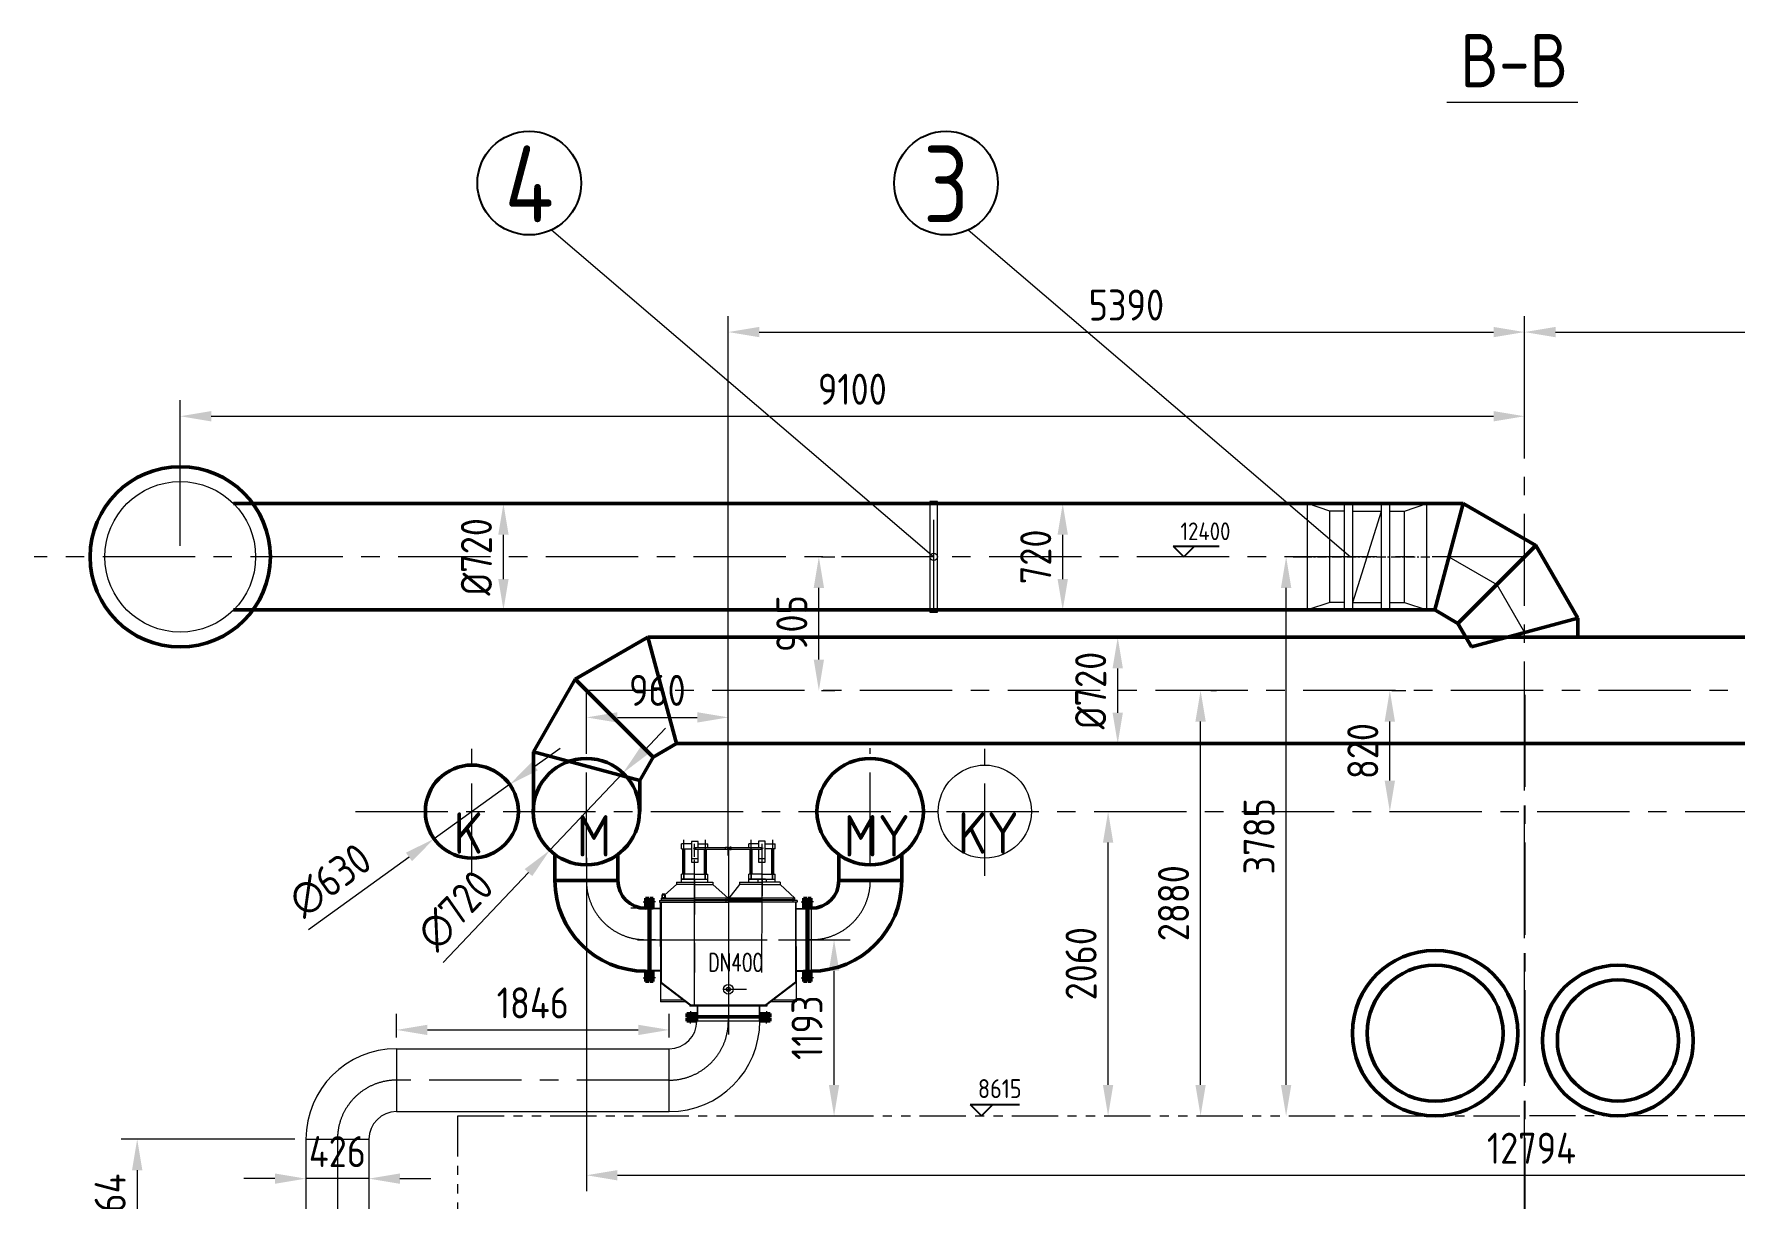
# Model space of a CAD drawing. Header units: millimetres. Extents: x 188205 to 604756, y -401673 to 15123.
# Drawn here: x 348892 to 360405, y -222479 to -214591 of the extents above; entities that cross this region are included whole.
import ezdxf
from ezdxf.enums import TextEntityAlignment as Align

# ---------------------------------------------------------------- set-up
doc = ezdxf.new("R2010")
doc.units = ezdxf.units.MM
doc.header["$LTSCALE"] = 500
for name, pattern in [('CENTER', [2, 1.25, -0.25, 0.25, -0.25]), ('CONTINOUS', [0]), ('DASHED2', [0.375, 0.25, -0.125]), ('PHANTOM2', [1.25, 0.625, -0.125, 0.125, -0.125, 0.125, -0.125])]:
    doc.linetypes.add(name, pattern=pattern)
for name, color, linetype, lineweight in [('2D', 4, 'PHANTOM2', 20), ('air-smoke', 5, 'Continuous', 50), ('BIAOZHU', 3, 'Continuous', 25), ('gas', 2, 'Continuous', 50), ('gas-smoke', 6, 'Continuous', 50), ('POU', 4, 'Continuous', 20), ('SHI', 7, 'Continuous', 40), ('WEN', 3, 'Continuous', 20), ('XU', 6, 'DASHED2', 20), ('ZHONG', 1, 'CENTER', 20), ('中心线', 1, 'CENTER', 18), ('尺寸', 4, 'Continuous', 18)]:
    doc.layers.add(name, color=color, linetype=linetype, lineweight=lineweight)
doc.layers.add('CENTR', color=1, linetype='CENTER')
doc.layers.add('dim', color=7, linetype='Continuous')
doc.styles.add('ACC', font='simplex.shx', dxfattribs={"width": 0.75, "bigfont": 'hztxt.shx'})
doc.styles.add('GB', font='gbenor.shx', dxfattribs={"bigfont": 'gbcbig.shx'})
doc.dimstyles.new('ISO-60', dxfattribs={"dimscale": 60, "dimtxt": 3.5, "dimasz": 3.5, "dimexe": 1.8, "dimexo": 1.25, "dimgap": 1.3, "dimtad": 1, "dimrnd": 1, "dimdsep": 46, "dimtxsty": 'GB', "dimcen": 0, "dimclrd": 3, "dimclre": 3, "dimclrt": 256, "dimadec": 0, "dimazin": 0, "dimtfac": 1, "dimtix": 1, "dimtmove": 0, "dimatfit": 3, "dimldrblk": 'DOTSMALL', "dimfxl": 0, "dimlwd": 20, "dimlwe": 20, "dimarcsym": 0})
pattern_1 = [(225, (8646.2436, 8383.133), (-2.245064, 2.245064), [])]
pattern_2 = [(315, (-8646.2567, 8383.133), (2.245064, 2.245064), [])]
pattern_3 = [(45, (-8100.633, -9139.6654), (-2.245064, 2.245064), [])]
pattern_4 = [(225.002762, (9715.9156, 8383.5757), (-2.2451723, 2.2449558), [])]
pattern_5 = [(315, (-9716.3328, 8383.133), (2.245064, 2.245064), [])]

# ---------------------------------------------------------------- blocks, each defined once
blk = doc.blocks.new('正标高')
at = {"layer": 'BIAOZHU'}
for p, q in [((-2.4, 2.4), (8, 2.4)), ((-2.4, 2.4), (0, 0)), ((2.4, 2.4), (0, 0))]:
    blk.add_line(p, q, dxfattribs=at)
at = {"layer": 'BIAOZHU', "style": 'GB'}
blk.add_attdef('1000', (-0.7624, 3.76), '', height=4, dxfattribs=at)
at = {"layer": 'BIAOZHU', "style": 'GB', "flags": 10}
blk.add_attdef('+', (-3.12, 3.76), '', height=4, dxfattribs=at)
blk = doc.blocks.new('A$C684A07F7')
for p, q in [((1105, 5914.01), (8325, 5914.01)), ((1105, 5014.01), (1105, 5914.01)), ((15545, 5914.01), (8325, 5914.01))]:
    blk.add_line(p, q)
at = {"layer": 'CENTR'}
blk.add_line((8325, 8765.59), (8325, -1633.89), dxfattribs=at)
at = {"layer": 'WEN'}
ref = blk.add_blockref('正标高', (4648.74, 5914.01), dxfattribs=dict(at, xscale=32, yscale=32, zscale=32))
ref.add_attrib('1000', '8615', (4624.34, 6034.33), dxfattribs={"layer": 'BIAOZHU', "height": 128, "style": 'GB'})
blk = doc.blocks.new('蝶阀-DN300')
at = {"linetype": 'CONTINOUS'}
for p, q in [((-220, 226), (220, 226)), ((-220, 226), (-220, 178)), ((-220, 202), (220, 202)), ((-220, 178), (220, 178)), ((-162, 178), (-162, 48)), ((-162, 178), (162, 48)), ((162, 178), (162, 48)), ((220, 226), (220, 178)), ((-220, 48), (220, 48)), ((-220, 48), (-220, 0)), ((-220, 24), (220, 24)), ((-220, 0), (220, 0)), ((220, 48), (220, 0))]:
    blk.add_line(p, q, dxfattribs=at)
at = {"layer": '中心线', "ltscale": 0.04}
for p, q in [((-198, 239), (-198, 164)), ((198, 239), (198, 164)), ((-198, -13), (-198, 62)), ((198, -13), (198, 62))]:
    blk.add_line(p, q, dxfattribs=at)
at = {"layer": '中心线', "ltscale": 0.1}
blk.add_line((0, 258), (0, -52), dxfattribs=at)
blk = doc.blocks.new('A$C14AE279B')
at = {"layer": 'POU'}
h = blk.add_hatch(dxfattribs=at)
h.set_pattern_fill('ANSI31', color=256, style=0)
h.set_pattern_definition(pattern_3)
h.paths.add_polyline_path([(38, 16), (69, 16), (69, 42), (42, 42), (39, 39), (38, 39)])
h.paths.add_polyline_path([(12, 39), (0, 39), (0, 16), (12, 16)])
h = blk.add_hatch(dxfattribs=at)
h.set_pattern_fill('ANSI31', color=256, style=0)
h.set_pattern_definition(pattern_3)
h.paths.add_polyline_path([(527, 39), (527, 39), (524, 42), (497, 42), (497, 16), (527, 16)])
h.paths.add_polyline_path([(553, 16), (565, 16), (565, 39), (553, 39)])
at = {"layer": 'SHI'}
for p, q in [((0, 39), (39, 39)), ((0, 16), (0, 39)), ((0, 16), (70, 16)), ((12, 16), (12, 39)), ((38, 16), (38, 39)), ((42, 42), (39, 39)), ((42, 42), (524, 42)), ((69, 16), (69, 42)), ((496, 16), (565, 16)), ((497, 16), (497, 42)), ((524, 42), (527, 39)), ((527, 39), (565, 39)), ((527, 16), (527, 39)), ((553, 16), (553, 39)), ((565, 16), (565, 39))]:
    blk.add_line(p, q, dxfattribs=at)
at = {"layer": 'ZHONG'}
for p, q in [((25, 0), (25, 52)), ((283, 0), (283, 52)), ((540, 0), (540, 52))]:
    blk.add_line(p, q, dxfattribs=at)
blk = doc.blocks.new('wf-3tf-dn400-a')
at = {"layer": 'POU'}
h = blk.add_hatch(dxfattribs=at)
h.set_pattern_fill('ANSI31', color=256, angle=-90, style=0)
h.set_pattern_definition(pattern_5)
h.paths.add_polyline_path([(-561, 244), (-561, 214), (-535, 214), (-535, 241), (-538, 244), (-538, 244)])
h.paths.add_polyline_path([(-538, 270), (-538, 282), (-561, 282), (-561, 270)])
h = blk.add_hatch(dxfattribs=at)
h.set_pattern_fill('ANSI31', color=256, style=0)
h.set_pattern_definition(pattern_1)
h.paths.add_polyline_path([(-509, 244), (-509, 214), (-535, 214), (-535, 241), (-532, 244), (-532, 244)])
h.paths.add_polyline_path([(-532, 270), (-532, 282), (-509, 282), (-509, 270)])
h = blk.add_hatch(dxfattribs=at)
h.set_pattern_fill('ANSI31', color=256, angle=-90, style=0)
h.set_pattern_definition(pattern_2)
h.paths.add_polyline_path([(509, 244), (509, 214), (535, 214), (535, 241), (532, 244), (532, 244)])
h.paths.add_polyline_path([(532, 270), (532, 282), (509, 282), (509, 270)])
h = blk.add_hatch(dxfattribs=at)
h.set_pattern_fill('ANSI31', color=256, style=0)
h.set_pattern_definition(pattern_4)
h.paths.add_polyline_path([(561, 244), (561, 214), (535, 214), (535, 241), (538, 244), (538, 244)])
h.paths.add_polyline_path([(538, 270), (538, 282), (561, 282), (561, 270)])
h = blk.add_hatch(dxfattribs=at)
h.set_pattern_fill('ANSI31', color=256, angle=-90, style=0)
h.set_pattern_definition(pattern_5)
h.paths.add_polyline_path([(-538, -245), (-538, -244), (-535, -241), (-535, -214), (-561, -214), (-561, -245)])
h.paths.add_polyline_path([(-561, -271), (-561, -283), (-538, -283), (-538, -271)])
h = blk.add_hatch(dxfattribs=at)
h.set_pattern_fill('ANSI31', color=256, style=0)
h.set_pattern_definition(pattern_1)
h.paths.add_polyline_path([(-532, -245), (-532, -244), (-535, -241), (-535, -214), (-509, -214), (-509, -245)])
h.paths.add_polyline_path([(-509, -271), (-509, -283), (-532, -283), (-532, -271)])
h = blk.add_hatch(dxfattribs=at)
h.set_pattern_fill('ANSI31', color=256, angle=-90, style=0)
h.set_pattern_definition(pattern_2)
h.paths.add_polyline_path([(532, -245), (532, -244), (535, -241), (535, -214), (509, -214), (509, -245)])
h.paths.add_polyline_path([(509, -271), (509, -283), (532, -283), (532, -271)])
h = blk.add_hatch(dxfattribs=at)
h.set_pattern_fill('ANSI31', color=256, style=0)
h.set_pattern_definition(pattern_4)
h.paths.add_polyline_path([(538, -245), (538, -244), (535, -241), (535, -214), (561, -214), (561, -245)])
h.paths.add_polyline_path([(561, -271), (561, -283), (538, -283), (538, -271)])
for p, q in [((-317, 615), (-317, 650)), ((-250, 650), (-317, 650)), ((-317, 615), (-250, 615)), ((-309, 444), (-309, 615)), ((-295, 444), (-295, 615)), ((-205, 666), (-250, 666)), ((-228, 624), (-20, 624)), ((-228, 612), (-20, 612)), ((-205, 650), (-139, 650)), ((-161, 444), (-161, 612)), ((-147, 444), (-147, 612)), ((-139, 624), (-139, 650)), ((-9, 624), (9, 624)), ((-9, 612), (9, 612)), ((20, 624), (227, 624)), ((20, 612), (228, 612)), ((139, 624), (139, 650)), ((205, 650), (139, 650)), ((147, 444), (147, 612)), ((161, 444), (161, 612)), ((250, 667), (205, 667)), ((250, 650), (317, 650)), ((317, 615), (250, 615)), ((295, 444), (295, 615)), ((309, 444), (309, 615)), ((317, 615), (317, 650)), ((-205, 548), (-250, 548)), ((250, 548), (205, 548)), ((-352, 374), (-429, 304)), ((-352, 389), (-352, 374)), ((-352, 389), (-228, 389)), ((-228, 374), (-352, 374)), ((-317, 389), (-317, 444)), ((-228, 444), (-317, 444)), ((-317, 409), (-139, 409)), ((-228, 409), (-317, 409)), ((-228, 444), (-139, 444)), ((-228, 409), (-139, 409)), ((-228, 389), (-104, 389)), ((-228, 374), (-104, 374)), ((-139, 389), (-139, 444)), ((-104, 389), (-104, 374)), ((-104, 374), (-1, 282)), ((75, 374), (4, 282)), ((75, 389), (75, 374)), ((75, 389), (228, 389)), ((228, 374), (75, 374)), ((139, 389), (139, 444)), ((228, 444), (139, 444)), ((139, 409), (317, 409)), ((228, 409), (139, 409)), ((205, 409), (196, 409)), ((199, 409), (199, 389)), ((251, 409), (205, 409)), ((240, 409), (215, 409)), ((228, 444), (317, 444)), ((228, 409), (317, 409)), ((351, 389), (228, 389)), ((228, 374), (351, 374)), ((256, 409), (256, 389)), ((317, 389), (317, 444)), ((351, 389), (351, 374)), ((351, 374), (451, 282)), ((-465, 265), (-465, 253)), ((-465, 265), (-228, 265)), ((-465, 253), (-228, 253)), ((-460, -45), (-460, 253)), ((-454, 253), (-454, -287)), ((-451, 284), (-453, 282)), ((-453, 282), (-228, 282)), ((-453, 270), (-453, 282)), ((-453, 270), (-228, 270)), ((-453, 270), (-453, 265)), ((-451, 286), (-451, 282)), ((-429, 308), (-447, 308)), ((-447, 308), (-447, 286)), ((-438, 286), (-440, 282)), ((-438, 282), (-436, 286)), ((-429, 286), (-429, 308)), ((-425, 286), (-425, 282)), ((228, 282), (-228, 282)), ((228, 270), (-228, 270)), ((-228, 265), (0, 265)), ((-1, 265), (-228, 265)), ((-228, 253), (0, 253)), ((-1, 270), (-1, 282)), ((-1, 270), (-1, 265)), ((-1, 265), (-1, 253)), ((0, 253), (-1, 253)), ((228, 265), (0, 265)), ((0, 253), (3, 253)), ((0, 253), (0, 253)), ((228, 253), (0, 253)), ((0, 253), (3, 253)), ((4, 282), (228, 282)), ((4, 270), (4, 282)), ((4, 270), (228, 270)), ((4, 270), (4, 265)), ((4, 265), (4, 253)), ((4, 265), (228, 265)), ((451, 282), (228, 282)), ((451, 270), (228, 270)), ((465, 265), (228, 265)), ((465, 253), (228, 253)), ((435, 265), (435, 265)), ((451, 270), (451, 282)), ((451, 270), (451, 265)), ((451, 265), (451, 265)), ((454, 253), (454, -287)), ((460, -45), (460, 253)), ((460, -45), (460, 253)), ((465, 265), (465, 253)), ((-545, 212), (-545, -213)), ((-460, 212), (-525, 212)), ((-525, 212), (-525, -213)), ((-454, 208), (-525, 208)), ((454, 208), (525, 208)), ((460, 212), (525, 212)), ((525, 212), (525, -213)), ((545, 212), (545, -213)), ((-460, -45), (-460, -290)), ((460, -45), (460, -290)), ((-460, -208), (-525, -208)), ((-460, -213), (-525, -213)), ((-460, -208), (-454, -208)), ((460, -208), (525, -208)), ((460, -213), (525, -213)), ((-460, -290), (-454, -287)), ((-460, -290), (-261, -440)), ((-460, -290), (-460, -420)), ((-454, -287), (-253, -440)), ((454, -287), (253, -440)), ((460, -290), (261, -440)), ((460, -290), (460, -420)), ((-301, -410), (-460, -410)), ((-288, -420), (-460, -420)), ((-261, -440), (261, -440)), ((-261, -440), (-261, -450)), ((261, -450), (-261, -450)), ((-212, -450), (-212, -515)), ((-208, -450), (-208, -515)), ((208, -450), (208, -515)), ((212, -450), (212, -515)), ((261, -440), (261, -450)), ((460, -420), (288, -420)), ((460, -410), (301, -410)), ((212, -515), (-212, -515))]:
    blk.add_line(p, q)
for points in [[(-205, 624), (-205, 666), (-250, 666), (-250, 524), (-205, 524), (-205, 612)], [(250, 615), (250, 667), (205, 667), (205, 624)], [(205, 612), (205, 525), (250, 525), (250, 615)]]:
    blk.add_lwpolyline(points)
for points in [[(-20, 627), (-9, 627), (-9, 610), (-20, 610)], [(20, 627), (9, 627), (9, 610), (20, 610)], [(-451, 286), (-425, 286), (-425, 301), (-451, 301)]]:
    blk.add_lwpolyline(points, close=True)
for centre, radius in [((-228, 618), 6), ((0, 618), 6), ((228, 619), 6), ((0, -336), 32), ((0, -336), 13.5)]:
    blk.add_circle(centre, radius)
at = {"layer": 'SHI'}
for p, q in [((-561, 282), (-561, 213)), ((-561, 282), (-538, 282)), ((-561, 270), (-538, 270)), ((-561, 244), (-538, 244)), ((-538, 282), (-538, 244)), ((-535, 241), (-538, 244)), ((-535, 241), (-532, 244)), ((-535, 241), (-535, -241)), ((-535, 241), (-535, -241)), ((-532, 282), (-532, 244)), ((-509, 282), (-532, 282)), ((-509, 270), (-532, 270)), ((-509, 244), (-532, 244)), ((-509, 282), (-509, 213)), ((509, 282), (509, 213)), ((509, 282), (532, 282)), ((509, 270), (532, 270)), ((509, 244), (532, 244)), ((532, 282), (532, 244)), ((535, 241), (532, 244)), ((535, 241), (538, 244)), ((535, 241), (535, -241)), ((535, 241), (535, -241)), ((538, 282), (538, 244)), ((561, 282), (538, 282)), ((561, 270), (538, 270)), ((561, 244), (538, 244)), ((561, 282), (561, 213)), ((-561, 214), (-535, 214)), ((-509, 214), (-535, 214)), ((509, 214), (535, 214)), ((561, 214), (535, 214)), ((-561, -213), (-561, -283)), ((-561, -214), (-535, -214)), ((-509, -214), (-535, -214)), ((-509, -213), (-509, -283)), ((509, -213), (509, -283)), ((509, -214), (535, -214)), ((561, -214), (535, -214)), ((561, -213), (561, -283)), ((-561, -245), (-538, -245)), ((-561, -271), (-538, -271)), ((-561, -283), (-538, -283)), ((-535, -241), (-538, -244)), ((-538, -244), (-538, -283)), ((-535, -241), (-532, -244)), ((-532, -244), (-532, -283)), ((-509, -245), (-532, -245)), ((-509, -271), (-532, -271)), ((-509, -283), (-532, -283)), ((509, -245), (532, -245)), ((509, -271), (532, -271)), ((509, -283), (532, -283)), ((535, -241), (532, -244)), ((532, -244), (532, -283)), ((535, -241), (538, -244)), ((538, -244), (538, -283)), ((561, -245), (538, -245)), ((561, -271), (538, -271)), ((561, -283), (538, -283))]:
    blk.add_line(p, q, dxfattribs=at)
at = {"layer": 'ZHONG'}
for p, q in [((-577, 257), (-525, 257)), ((-493, 257), (-545, 257)), ((493, 257), (545, 257)), ((577, 257), (525, 257)), ((577, 0), (525, 0)), ((-577, 0), (-525, 0)), ((-493, 0), (-545, 0)), ((493, 0), (545, 0)), ((-577, -258), (-525, -258)), ((-493, -258), (-545, -258)), ((493, -258), (545, -258)), ((577, -258), (525, -258))]:
    blk.add_line(p, q, dxfattribs=at)
at = {"layer": '中心线'}
for p, q in [((-250, 650), (-317, 650)), ((-302, 409), (-302, 677)), ((-228, -440), (-228, 650)), ((-205, 650), (-139, 650)), ((-154, 409), (-154, 677)), ((0, 624), (0, -643)), ((205, 650), (139, 650)), ((154, 409), (154, 677)), ((228, 293), (228, 650)), ((250, 650), (317, 650)), ((302, 409), (302, 677)), ((-228, 168), (-228, 540)), ((228, 168), (228, 540)), ((-299, 409), (-299, 444)), ((-228, 409), (-228, 171)), ((-156, 409), (-156, 444)), ((0, 399), (0, -620)), ((0, 373), (0, -643)), ((156, 409), (156, 444)), ((199, 409), (199, 389)), ((228, 409), (228, 296)), ((256, 409), (256, 389)), ((299, 409), (299, 444)), ((-16, 282), (-16, 253)), ((19, 282), (19, 253)), ((19, 265), (19, 253)), ((19, 265), (19, 253)), ((19, 265), (19, 253)), ((227, -223), (228, 306)), ((436, 282), (436, 253)), ((-227, -223), (-228, 181)), ((-615, 0), (653, 0)), ((-363, 0), (653, 0)), ((-32, -336), (122, -336)), ((0, -255), (0, -417))]:
    blk.add_line(p, q, dxfattribs=at)
at = {"layer": '尺寸'}
for p, q in [((-446, 308), (-446, 301)), ((-430, 301), (-430, 308)), ((0, -233), (0, -440)), ((0, -336), (111, -336)), ((454, -287), (460, -290))]:
    blk.add_line(p, q, dxfattribs=at)
blk.add_arc((0, -336), 12.5, 89.9993, 0, dxfattribs=at)
at = {"layer": '尺寸', "xscale": -1, "rotation": 180}
blk.add_blockref('A$C14AE279B', (-282, -483), dxfattribs=at)
at = {"layer": '尺寸'}
blk.add_blockref('A$C14AE279B', (-282, -567), dxfattribs=at)
at = {"layer": 'dim', "style": 'ACC', "width": 0.7}
blk.add_text('DN400', height=120, dxfattribs=at).set_placement((-135, -214))
blk = doc.blocks.new('波纹管-DN300')
at = {"ltscale": 0.5}
for p, q in [((-166, 204), (0, 204)), ((-166, 168), (0, 168)), ((-166, 132), (0, 132)), ((166, 204), (0, 204)), ((166, 168), (0, 168)), ((166, 132), (0, 132)), ((-166, 96), (0, 96)), ((-166, 60), (0, 60)), ((-166, 23), (0, 23)), ((166, 96), (0, 96)), ((166, 60), (0, 60)), ((166, 23), (0, 23))]:
    blk.add_line(p, q, dxfattribs=at)
at = {"linetype": 'CONTINOUS'}
for p, q in [((162, 228), (-163, 228)), ((-163, 228), (-163, 204)), ((162, 228), (162, 204)), ((-163, 23), (-163, 0)), ((162, 0), (-163, 0)), ((162, 23), (162, 0))]:
    blk.add_line(p, q, dxfattribs=at)
at = {"ltscale": 0.5}
for centre, major_axis, start_param, end_param in [((-166, 186), (-0.4, 18.1), -0.023739, 3.117854), ((-166, 114), (-0.4, 18.1), -0.023739, 3.117854), ((-166, 150), (-0.2, 18.1), 3.129948, 6.271541), ((166, 150), (-0.4, 18.1), -0.023739, 3.117854), ((166, 186), (-0.2, 18.1), 3.129948, 6.271541), ((166, 114), (-0.2, 18.1), 3.129948, 6.271541), ((-166, 42), (-0.4, 18.1), -0.023739, 3.117854), ((-166, 78), (0.5, 18.1), 3.166909, 6.308502), ((166, 78), (0.6, 18.1), 0.034016, 3.175609), ((166, 42), (-0.2, 18.1), 3.129948, 6.271541)]:
    blk.add_ellipse(centre, major_axis=major_axis, ratio=1, start_param=start_param, end_param=end_param, dxfattribs=at)
at = {"layer": 'ZHONG', "linetype": 'CONTINOUS'}
blk.add_line((0, -31), (0, 254), dxfattribs=at)
blk = doc.blocks.new('gas-b1')
for p, q in [((513, 374), (87, 374)), ((-1946, 187), (-1946, -239)), ((-1946, 187), (-100, 187)), ((-100, -239), (-100, 187)), ((-1946, -239), (-100, -239)), ((-2559, -426), (-2133, -426)), ((-2559, -426), (-2559, -1290)), ((-2133, -426), (-2133, -1290)), ((-2559, -1290), (-2133, -1290)), ((-2508, -1440), (-2559, -1290)), ((-2183, -1440), (-2133, -1290)), ((-2508, -1440), (-2508, -1593)), ((-2508, -1440), (-2183, -1440)), ((-2183, -1440), (-2183, -1593)), ((-2508, -1819), (-2508, -3415)), ((-2183, -1819), (-2183, -3415))]:
    blk.add_line(p, q)
for centre, radius, start, end in [((-100, 374), 187, 270, 0), ((-100, 374), 613, 270, 0), ((-1946, -426), 613, 90, 180), ((-1946, -426), 187, 90, 180)]:
    blk.add_arc(centre, radius, start, end)
at = {"layer": 'WEN'}
blk.add_line((-261, 1138), (-361, 1138), dxfattribs=at)
at = {"layer": 'XU'}
for p, q in [((-2508, -1080), (-2508, -1440)), ((-2183, -1080), (-2183, -1440))]:
    blk.add_line(p, q, dxfattribs=at)
blk.add_circle((-2346, -1080), 162, dxfattribs=at)
at = {"layer": 'ZHONG', "linetype": 'CENTER'}
for p, q in [((-100, -26), (-1946, -26)), ((-2346, -400), (-2346, -3643))]:
    blk.add_line(p, q, dxfattribs=at)
for centre, start, end in [((-100, 374), 270, 0), ((-1946, -426), 90, 180)]:
    blk.add_arc(centre, 400, start, end, dxfattribs=at)
for name, p in [('wf-3tf-dn400-a', (300, 925)), ('蝶阀-DN300', (-2346, -1819)), ('波纹管-DN300', (-2346, -3643))]:
    blk.add_blockref(name, p)
blk = doc.blocks.new('*D268')
at = {"layer": 'Defpoints', "color": 0}
for p in [(353855, -220723), (354307, -220723), (353855, -221916)]:
    blk.add_point(p, dxfattribs=at)
at = {"layer": 'WEN', "color": 3, "lineweight": 20}
for p, q in [((353930, -220723), (354415, -220723)), ((354307, -221706), (354307, -220933)), ((353930, -221916), (354415, -221916))]:
    blk.add_line(p, q, dxfattribs=at)
at = {"layer": 'WEN', "color": 3}
for points in [[(354272, -220933), (354342, -220933), (354307, -220723)], [(354272, -221706), (354342, -221706), (354307, -221916)]]:
    blk.add_solid(points, dxfattribs=at)
at = {"layer": 'WEN', "insert": (354124, -221319), "char_height": 210, "attachment_point": 5, "rotation": 90, "style": 'GB'}
blk.add_mtext('1193', dxfattribs=at)
blk = doc.blocks.new('_DotSmall')
at = {"color": 0, "linetype": 'ByBlock', "const_width": 0.5}
blk.add_lwpolyline([(-0.0625, 0, 1), (0.0625, 0, 1)], format="xyb", close=True, dxfattribs=at)
blk = doc.blocks.new('*D269')
at = {"layer": 'Defpoints', "color": 0}
for p in [(356782, -219036), (356788, -219036), (356782, -221916)]:
    blk.add_point(p, dxfattribs=at)
at = {"layer": 'WEN', "color": 3, "lineweight": 20}
for p, q in [((356857, -219036), (356896, -219036)), ((356788, -221706), (356788, -219246)), ((356857, -221916), (356896, -221916))]:
    blk.add_line(p, q, dxfattribs=at)
at = {"layer": 'WEN', "color": 3}
for points in [[(356753, -219246), (356823, -219246), (356788, -219036)], [(356753, -221706), (356823, -221706), (356788, -221916)]]:
    blk.add_solid(points, dxfattribs=at)
at = {"layer": 'WEN', "insert": (356605, -220476), "char_height": 210, "attachment_point": 5, "rotation": 90, "style": 'GB'}
blk.add_mtext('2880', dxfattribs=at)
blk = doc.blocks.new('*D270')
at = {"layer": 'Defpoints', "color": 0}
for p in [(356154, -219856), (356162, -219856), (356154, -221916)]:
    blk.add_point(p, dxfattribs=at)
at = {"layer": 'WEN', "color": 3, "lineweight": 20}
for p, q in [((356229, -219856), (356270, -219856)), ((356162, -221706), (356162, -220066)), ((356229, -221916), (356270, -221916))]:
    blk.add_line(p, q, dxfattribs=at)
at = {"layer": 'WEN', "color": 3}
for points in [[(356127, -220066), (356197, -220066), (356162, -219856)], [(356127, -221706), (356197, -221706), (356162, -221916)]]:
    blk.add_solid(points, dxfattribs=at)
at = {"layer": 'WEN', "insert": (355979, -220886), "char_height": 210, "attachment_point": 5, "rotation": 90, "style": 'GB'}
blk.add_mtext('2060', dxfattribs=at)
blk = doc.blocks.new('*D271')
at = {"layer": 'Defpoints', "color": 0}
for p in [(357340, -218131), (357367, -218131), (357340, -221916)]:
    blk.add_point(p, dxfattribs=at)
at = {"layer": 'WEN', "color": 3, "lineweight": 20}
for p, q in [((357415, -218131), (357475, -218131)), ((357367, -221706), (357367, -218341)), ((357415, -221916), (357475, -221916))]:
    blk.add_line(p, q, dxfattribs=at)
at = {"layer": 'WEN', "color": 3}
for points in [[(357332, -218341), (357402, -218341), (357367, -218131)], [(357332, -221706), (357402, -221706), (357367, -221916)]]:
    blk.add_solid(points, dxfattribs=at)
at = {"layer": 'WEN', "insert": (357184, -220023), "char_height": 210, "attachment_point": 5, "rotation": 90, "style": 'GB'}
blk.add_mtext('3785', dxfattribs=at)
blk = doc.blocks.new('*D272')
at = {"layer": 'Defpoints', "color": 0}
for p in [(352054, -217771), (352069, -217771), (352054, -218491)]:
    blk.add_point(p, dxfattribs=at)
at = {"layer": 'WEN', "color": 3, "lineweight": 20}
for p, q in [((352129, -217771), (352177, -217771)), ((352069, -218281), (352069, -217981)), ((352129, -218491), (352177, -218491))]:
    blk.add_line(p, q, dxfattribs=at)
at = {"layer": 'WEN', "color": 3}
for points in [[(352034, -217981), (352104, -217981), (352069, -217771)], [(352034, -218281), (352104, -218281), (352069, -218491)]]:
    blk.add_solid(points, dxfattribs=at)
at = {"layer": 'WEN', "insert": (351886, -218131), "char_height": 210, "attachment_point": 5, "rotation": 90, "style": 'GB'}
blk.add_mtext('%%c720', dxfattribs=at)
blk = doc.blocks.new('*D274')
at = {"layer": 'Defpoints', "color": 0}
for p in [(358981, -216609), (358981, -217318), (353591, -220228)]:
    blk.add_point(p, dxfattribs=at)
at = {"layer": 'WEN', "color": 3, "lineweight": 20}
for p, q in [((353591, -220153), (353591, -216501)), ((358981, -217243), (358981, -216501)), ((353801, -216609), (358771, -216609))]:
    blk.add_line(p, q, dxfattribs=at)
at = {"layer": 'WEN', "color": 3}
for points in [[(353801, -216574), (353801, -216644), (353591, -216609)], [(358771, -216574), (358771, -216644), (358981, -216609)]]:
    blk.add_solid(points, dxfattribs=at)
at = {"layer": 'WEN', "insert": (356286, -216426), "char_height": 210, "attachment_point": 5, "style": 'GB'}
blk.add_mtext('5390', dxfattribs=at)
blk = doc.blocks.new('*D275')
at = {"layer": 'Defpoints', "color": 0}
for p in [(364371, -216609), (358981, -217318), (364371, -220265)]:
    blk.add_point(p, dxfattribs=at)
at = {"layer": 'WEN', "color": 3, "lineweight": 20}
for p, q in [((358981, -217243), (358981, -216501)), ((364371, -220190), (364371, -216501)), ((359191, -216609), (364161, -216609))]:
    blk.add_line(p, q, dxfattribs=at)
at = {"layer": 'WEN', "color": 3}
for points in [[(359191, -216574), (359191, -216644), (358981, -216609)], [(364161, -216574), (364161, -216644), (364371, -216609)]]:
    blk.add_solid(points, dxfattribs=at)
at = {"layer": 'WEN', "insert": (361676, -216426), "char_height": 210, "attachment_point": 5, "style": 'GB'}
blk.add_mtext('5390', dxfattribs=at)
blk = doc.blocks.new('*D254')
at = {"layer": 'Defpoints', "color": 0}
for p in [(353591, -219218), (352631, -219431), (353591, -219661)]:
    blk.add_point(p, dxfattribs=at)
at = {"layer": 'WEN', "color": 3, "lineweight": 20}
for p, q in [((352631, -219356), (352631, -219110)), ((352841, -219218), (353381, -219218)), ((353591, -219586), (353591, -219110))]:
    blk.add_line(p, q, dxfattribs=at)
at = {"layer": 'WEN', "color": 3}
for points in [[(352841, -219183), (352841, -219253), (352631, -219218)], [(353381, -219183), (353381, -219253), (353591, -219218)]]:
    blk.add_solid(points, dxfattribs=at)
at = {"layer": 'WEN', "insert": (353111, -219035), "char_height": 210, "attachment_point": 5, "style": 'GB'}
blk.add_mtext('960', dxfattribs=at)
blk = doc.blocks.new('*D262')
at = {"layer": 'Defpoints', "color": 0}
for p in [(355820, -217771), (355855, -217771), (355820, -218491)]:
    blk.add_point(p, dxfattribs=at)
at = {"layer": 'WEN', "color": 3, "lineweight": 20}
for p, q in [((355895, -217771), (355963, -217771)), ((355855, -218281), (355855, -217981)), ((355895, -218491), (355963, -218491))]:
    blk.add_line(p, q, dxfattribs=at)
at = {"layer": 'WEN', "color": 3}
for points in [[(355820, -217981), (355890, -217981), (355855, -217771)], [(355820, -218281), (355890, -218281), (355855, -218491)]]:
    blk.add_solid(points, dxfattribs=at)
at = {"layer": 'WEN', "insert": (355672, -218131), "char_height": 210, "attachment_point": 5, "rotation": 90, "style": 'GB'}
blk.add_mtext('720', dxfattribs=at)
blk = doc.blocks.new('*D264')
at = {"layer": 'Defpoints', "color": 0}
for p in [(356217, -218676), (356227, -218676), (356217, -219396)]:
    blk.add_point(p, dxfattribs=at)
at = {"layer": 'WEN', "color": 3, "lineweight": 20}
for p, q in [((356292, -218676), (356335, -218676)), ((356227, -219186), (356227, -218886)), ((356292, -219396), (356335, -219396))]:
    blk.add_line(p, q, dxfattribs=at)
at = {"layer": 'WEN', "color": 3}
for points in [[(356192, -218886), (356262, -218886), (356227, -218676)], [(356192, -219186), (356262, -219186), (356227, -219396)]]:
    blk.add_solid(points, dxfattribs=at)
at = {"layer": 'WEN', "insert": (356044, -219036), "char_height": 210, "attachment_point": 5, "rotation": 90, "style": 'GB'}
blk.add_mtext('%%c720', dxfattribs=at)
blk = doc.blocks.new('*D245')
at = {"layer": 'Defpoints', "color": 0}
for p in [(352111, -219672), (351600, -220040)]:
    blk.add_point(p, dxfattribs=at)
at = {"layer": 'WEN', "color": 3, "lineweight": 20}
for p, q in [((352281, -219549), (352452, -219426)), ((352111, -219672), (351600, -220040)), ((350749, -220653), (351430, -220163))]:
    blk.add_line(p, q, dxfattribs=at)
at = {"layer": 'WEN', "color": 3}
for points in [[(352261, -219520), (352302, -219577), (352111, -219672)], [(351409, -220134), (351450, -220191), (351600, -220040)]]:
    blk.add_solid(points, dxfattribs=at)
at = {"layer": 'WEN', "insert": (350897, -220321), "char_height": 210, "attachment_point": 5, "rotation": 35.7934, "style": 'GB'}
blk.add_mtext('∅630', dxfattribs=at)
blk = doc.blocks.new('*D246')
at = {"layer": 'Defpoints', "color": 0}
for p in [(352878, -219595), (352383, -220117)]:
    blk.add_point(p, dxfattribs=at)
at = {"layer": 'WEN', "color": 3, "lineweight": 20}
for p, q in [((353023, -219442), (353167, -219290)), ((352878, -219595), (352383, -220117)), ((351661, -220878), (352238, -220269))]:
    blk.add_line(p, q, dxfattribs=at)
at = {"layer": 'WEN', "color": 3}
for points in [[(352997, -219418), (353048, -219466), (352878, -219595)], [(352213, -220245), (352264, -220293), (352383, -220117)]]:
    blk.add_solid(points, dxfattribs=at)
at = {"layer": 'WEN', "insert": (351745, -220524), "char_height": 210, "attachment_point": 5, "rotation": 46.5059, "style": 'GB'}
blk.add_mtext('∅720', dxfattribs=at)
blk = doc.blocks.new('*D308')
at = {"layer": 'Defpoints', "color": 0}
for p in [(354146, -218131), (354204, -218131), (354146, -219036)]:
    blk.add_point(p, dxfattribs=at)
at = {"layer": 'WEN', "color": 3, "lineweight": 20}
for p, q in [((354221, -218131), (354312, -218131)), ((354204, -218826), (354204, -218341)), ((354221, -219036), (354312, -219036))]:
    blk.add_line(p, q, dxfattribs=at)
at = {"layer": 'WEN', "color": 3}
for points in [[(354169, -218341), (354239, -218341), (354204, -218131)], [(354169, -218826), (354239, -218826), (354204, -219036)]]:
    blk.add_solid(points, dxfattribs=at)
at = {"layer": 'WEN', "insert": (354021, -218583), "char_height": 210, "attachment_point": 5, "rotation": 90, "style": 'GB'}
blk.add_mtext('905', dxfattribs=at)
blk = doc.blocks.new('*D309')
at = {"layer": 'Defpoints', "color": 0}
for p in [(358007, -219036), (358069, -219036), (358007, -219856)]:
    blk.add_point(p, dxfattribs=at)
at = {"layer": 'WEN', "color": 3, "lineweight": 20}
for p, q in [((358082, -219036), (358177, -219036)), ((358069, -219646), (358069, -219246)), ((358082, -219856), (358177, -219856))]:
    blk.add_line(p, q, dxfattribs=at)
at = {"layer": 'WEN', "color": 3}
for points in [[(358034, -219246), (358104, -219246), (358069, -219036)], [(358034, -219646), (358104, -219646), (358069, -219856)]]:
    blk.add_solid(points, dxfattribs=at)
at = {"layer": 'WEN', "insert": (357886, -219446), "char_height": 210, "attachment_point": 5, "rotation": 90, "style": 'GB'}
blk.add_mtext('820', dxfattribs=at)
blk = doc.blocks.new('*D310')
at = {"layer": 'Defpoints', "color": 0}
for p in [(352631, -220093), (365425, -220093), (365425, -222318)]:
    blk.add_point(p, dxfattribs=at)
at = {"layer": 'WEN', "color": 3, "lineweight": 20}
for p, q in [((352631, -220168), (352631, -222426)), ((365425, -220168), (365425, -222426)), ((352841, -222318), (365215, -222318))]:
    blk.add_line(p, q, dxfattribs=at)
at = {"layer": 'WEN', "color": 3}
for points in [[(352841, -222283), (352841, -222353), (352631, -222318)], [(365215, -222283), (365215, -222353), (365425, -222318)]]:
    blk.add_solid(points, dxfattribs=at)
at = {"layer": 'WEN', "insert": (359028, -222135), "char_height": 210, "attachment_point": 5, "style": 'GB'}
blk.add_mtext('12794', dxfattribs=at)
blk = doc.blocks.new('*D311')
at = {"layer": 'Defpoints', "color": 0}
for p in [(358981, -217179), (358981, -217539), (349881, -218131)]:
    blk.add_point(p, dxfattribs=at)
at = {"layer": 'WEN', "color": 3, "lineweight": 20}
for p, q in [((349881, -218056), (349881, -217071)), ((358981, -217464), (358981, -217071)), ((350091, -217179), (358771, -217179))]:
    blk.add_line(p, q, dxfattribs=at)
at = {"layer": 'WEN', "color": 3}
for points in [[(350091, -217144), (350091, -217214), (349881, -217179)], [(358771, -217144), (358771, -217214), (358981, -217179)]]:
    blk.add_solid(points, dxfattribs=at)
at = {"layer": 'WEN', "insert": (354431, -216996), "char_height": 210, "attachment_point": 5, "style": 'GB'}
blk.add_mtext('9100', dxfattribs=at)
blk = doc.blocks.new('*D312')
at = {"layer": 'Defpoints', "color": 0}
for p in [(350732, -222295), (351158, -222295), (350732, -222341)]:
    blk.add_point(p, dxfattribs=at)
at = {"layer": 'WEN', "color": 3, "lineweight": 20}
for p, q in [((350522, -222341), (350312, -222341)), ((351158, -222341), (350732, -222341)), ((350732, -222370), (350732, -222449)), ((351158, -222370), (351158, -222449)), ((351368, -222341), (351578, -222341))]:
    blk.add_line(p, q, dxfattribs=at)
at = {"layer": 'WEN', "color": 3}
for points in [[(350522, -222306), (350522, -222376), (350732, -222341)], [(351368, -222306), (351368, -222376), (351158, -222341)]]:
    blk.add_solid(points, dxfattribs=at)
at = {"layer": 'WEN', "insert": (350945, -222158), "char_height": 210, "attachment_point": 5, "style": 'GB'}
blk.add_mtext('426', dxfattribs=at)
blk = doc.blocks.new('*D315')
at = {"layer": 'Defpoints', "color": 0}
for p in [(353192, -221334), (351345, -221461), (353192, -221461)]:
    blk.add_point(p, dxfattribs=at)
at = {"layer": 'WEN', "color": 3, "lineweight": 20}
for p, q in [((351345, -221386), (351345, -221226)), ((353192, -221386), (353192, -221226)), ((351555, -221334), (352982, -221334))]:
    blk.add_line(p, q, dxfattribs=at)
at = {"layer": 'WEN', "color": 3}
for points in [[(351555, -221299), (351555, -221369), (351345, -221334)], [(352982, -221299), (352982, -221369), (353192, -221334)]]:
    blk.add_solid(points, dxfattribs=at)
at = {"layer": 'WEN', "insert": (352268, -221151), "char_height": 210, "attachment_point": 5, "style": 'GB'}
blk.add_mtext('1846', dxfattribs=at)
blk = doc.blocks.new('*D316')
at = {"layer": 'Defpoints', "color": 0}
for p in [(350732, -222074), (349590, -222938), (350732, -222938)]:
    blk.add_point(p, dxfattribs=at)
at = {"layer": 'WEN', "color": 3, "lineweight": 20}
for p, q in [((350657, -222074), (349482, -222074)), ((349590, -222284), (349590, -222728)), ((350657, -222938), (349482, -222938))]:
    blk.add_line(p, q, dxfattribs=at)
at = {"layer": 'WEN', "color": 3}
for points in [[(349555, -222284), (349625, -222284), (349590, -222074)], [(349555, -222728), (349625, -222728), (349590, -222938)]]:
    blk.add_solid(points, dxfattribs=at)
at = {"layer": 'WEN', "insert": (349407, -222506), "char_height": 210, "attachment_point": 5, "rotation": 90, "style": 'GB'}
blk.add_mtext('864', dxfattribs=at)
blk = doc.blocks.new('jt-dn600-a')
at = {"linetype": 'CONTINOUS'}
for p, q in [((-403, -360), (-403, 360)), ((-153, -366), (-153, 366)), ((-97, -366), (-97, 366)), ((97, -366), (97, 366)), ((153, -366), (153, 366)), ((403, -360), (403, 360)), ((-153, 309), (-253, 309)), ((-253, -310), (-253, 309)), ((153, 309), (253, 309)), ((253, -310), (253, 309)), ((-153, -310), (-253, -310)), ((153, -310), (253, -310))]:
    blk.add_line(p, q, dxfattribs=at)
for p, q in [((-253, 309), (-403, 360)), ((-153, 366), (-97, 366)), ((97, 366), (153, 366)), ((253, 309), (403, 360)), ((-97, 309), (97, 309)), ((-97, -310), (97, 309)), ((-253, -310), (-403, -360)), ((-97, -310), (97, -310)), ((253, -310), (403, -360)), ((-153, -366), (-97, -366)), ((97, -366), (153, -366))]:
    blk.add_line(p, q)
at = {"layer": '中心线', "ltscale": 0.1}
blk.add_line((-437, 0), (429, 0), dxfattribs=at)
blk = doc.blocks.new('流量孔板')
at = {"layer": 'WEN'}
blk.add_lwpolyline([(-375, -25), (375, -25), (375, 25), (-375, 25)], close=True, dxfattribs=at)
blk.add_circle((0, 0), 25, dxfattribs=at)
at = {"layer": 'ZHONG'}
blk.add_line((-375, 0), (375, 0), dxfattribs=at)
blk = doc.blocks.new('序号')
at = {"layer": 'BIAOZHU'}
blk.add_circle((0, -5.4), 5.4, dxfattribs=at)
at = {"layer": 'BIAOZHU', "style": 'GB', "flags": 8}
blk.add_attdef('序号', text='', height=8, dxfattribs=at).set_placement((0, -5.48), align=Align.MIDDLE)

msp = doc.modelspace()

# ---------------------------------------------------------------- linework, layer by layer
at = {"layer": 'air-smoke'}
for centre, radius in [((351855.475, -219855.75), 315), ((359612.888, -221405.766), 510), ((359612.888, -221405.766), 410)]:
    msp.add_circle(centre, radius, dxfattribs=at)
at = {"layer": 'gas'}
for p, q in [((358565.463, -217770.766), (350242.685, -217770.766)), ((358565.463, -217770.766), (358372.539, -218490.766)), ((358565.463, -217770.766), (359057.411, -218054.792)), ((358530.334, -218581.869), (359057.411, -218054.792)), ((359057.411, -218054.792), (359341.437, -218546.74)), ((358372.539, -218490.766), (350242.685, -218490.766)), ((358372.539, -218490.766), (358530.334, -218581.869)), ((358530.334, -218581.869), (358621.437, -218739.663)), ((358621.437, -218739.663), (359341.437, -218546.74)), ((359341.437, -218546.74), (359341.437, -218675.766)), ((352555.473, -218959.792), (353047.42, -218675.766)), ((353046.388, -218675.766), (358981.437, -218675.766)), ((353240.344, -219395.766), (353047.42, -218675.766)), ((364916.486, -218675.766), (358981.437, -218675.766)), ((352271.446, -219451.74), (352555.473, -218959.792)), ((353082.549, -219486.869), (352555.473, -218959.792)), ((352271.446, -219451.74), (352991.446, -219644.663)), ((352271.446, -219451.74), (352271.508, -219855.759)), ((353082.549, -219486.869), (353240.344, -219395.766)), ((353239.311, -219395.766), (358981.437, -219395.766)), ((364723.562, -219395.766), (358981.437, -219395.766)), ((352991.446, -219644.663), (353082.549, -219486.869)), ((352991.446, -219644.663), (352991.446, -219855.759)), ((352417.414, -220323.151), (352417.411, -220145.947)), ((352843.414, -220323.145), (352843.411, -220146.013)), ((352843.414, -220323.145), (352417.414, -220323.151))]:
    msp.add_line(p, q, dxfattribs=at)
for centre, radius in [((349881.437, -218130.766), 610), ((352630.475, -219855.757), 360)]:
    msp.add_circle(centre, radius, dxfattribs=at)
for radius in [613, 187]:
    msp.add_arc((353030.414, -220323.143), radius, 180.0007863, 270.0007863, dxfattribs=at)
at = {"layer": 'gas-smoke'}
for p, q in [((354339.46, -220323.135), (354339.46, -220146.003)), ((354765.46, -220323.135), (354765.46, -220145.931)), ((354339.46, -220323.135), (354765.46, -220323.135))]:
    msp.add_line(p, q, dxfattribs=at)
for centre, radius in [((354551.437, -219855.766), 360), ((358375.267, -221355.766), 560), ((358375.267, -221355.766), 460)]:
    msp.add_circle(centre, radius, dxfattribs=at)
for radius in [187, 613]:
    msp.add_arc((354152.46, -220323.135), radius, 270, 0, dxfattribs=at)
at = {"layer": 'WEN'}
for p, q in [((358454.937, -215051.565), (359342.442, -215051.565)), ((352393.87, -215917.247), (354981.437, -218130.766)), ((355215.049, -215917.247), (357802.616, -218130.766)), ((354912.411, -219855.741), (355012.411, -219855.741)), ((354152.46, -220510.135), (354152.46, -220936.135))]:
    msp.add_line(p, q, dxfattribs=at)
for centre, radius in [((349881.437, -218130.766), 510), ((355327.437, -219855.766), 315)]:
    msp.add_circle(centre, radius, dxfattribs=at)
at = {"layer": 'ZHONG'}
for p, q in [((358981.437, -229463.66), (358981.437, -217127.052)), ((358981.437, -218130.766), (348891.568, -218130.766)), ((358469.001, -218130.766), (358793.872, -218318.33)), ((358793.872, -218318.33), (358981.437, -218643.202)), ((366107.411, -219035.766), (352631.446, -219035.766)), ((352631.446, -220215.766), (352631.446, -219035.766)), ((351855.45, -220290.414), (351855.445, -219431.389)), ((354551.437, -220215.766), (354551.437, -219427.001)), ((355327.437, -220290.404), (355327.437, -219431.379)), ((351067.325, -219855.766), (367090.923, -219855.766))]:
    msp.add_line(p, q, dxfattribs=at)
at = {"layer": 'ZHONG', "linetype": 'CENTER'}
for centre, start, end in [((353030.414, -220323.143), 180.0007863, 270.0007863), ((354152.46, -220323.135), 270, 0)]:
    msp.add_arc(centre, 400, start, end, dxfattribs=at)

# ---------------------------------------------------------------- block references
ref = msp.add_blockref('正标高', (356674.849, -218130.766), dxfattribs=dict(xscale=30, yscale=30, zscale=30))
ref.add_attrib('1000', '12400', (356651.977, -218017.966), dxfattribs={"layer": 'BIAOZHU', "height": 120, "style": 'GB'})
at = {"layer": '2D'}
msp.add_blockref('A$C684A07F7', (350656.436, -227829.773), dxfattribs=at)
at = {"layer": 'WEN', "xscale": 65, "yscale": 65, "zscale": 65}
for p, values in [((352243.726, -215249.446), {'序号': '4'}), ((355064.906, -215249.446), {'序号': '3'})]:
    msp.add_blockref('序号', p, dxfattribs=at).add_auto_attribs(values)
at = {"layer": 'WEN', "rotation": 90}
msp.add_blockref('流量孔板', (354981.437, -218130.766), dxfattribs=at)
at = {"layer": 'WEN'}
for name, p in [('jt-dn600-a', (357915.437, -218130.766)), ('gas-b1', (353291.431, -221648.136))]:
    msp.add_blockref(name, p, dxfattribs=at)

# ---------------------------------------------------------------- texts
at = {"layer": 'WEN', "style": 'GB'}
for s, height, p in [('B-B', 360, (358546.123, -214950.864)), ('MY', 280, (354372.496, -220159.45)), ('KY', 280, (355145.091, -220141.086))]:
    msp.add_text(s, height=height, dxfattribs=at).set_placement(p)
for s, p in [('K', (351732.359, -220141.086)), ('M', (352566.101, -220159.45))]:
    msp.add_text(s, height=280, rotation=360, dxfattribs=at).set_placement(p)

# ---------------------------------------------------------------- dimensions: what is measured, and where the dimension line sits
at = {"layer": 'WEN'}
for base, p1, p2, picture, middle in [((358981.4367, -216609.2247), (353591.4415, -220227.7957), (358981.4367, -217317.7613), '*D274', (356286.4391, -216426.2247)), ((358981.437, -217179.421), (349881.437, -218130.766), (358981.437, -217539.389), '*D311', (354431.437, -216996.421)), ((365425.06, -222317.789), (352631.446, -220092.519), (365425.06, -220092.519), '*D310', (359028.253, -222134.789)), ((353191.507, -221334.026), (351345.44, -221460.836), (353191.507, -221460.836), '*D315', (352268.474, -221151.026)), ((350732.44, -222340.993), (351158.44, -222294.902), (350732.44, -222294.902), '*D312', (350945.44, -222157.993))]:
    dim = msp.add_linear_dim(base=base, p1=p1, p2=p2, dimstyle='ISO-60', dxfattribs=at)
    dim.commit()
    dim.dimension.update_dxf_attribs({"geometry": picture, "text_midpoint": middle})
for base, p1, p2, picture, middle in [((364371.437, -216609.225), (358981.437, -217317.761), (364371.437, -220264.897), '*D275', (361676.437, -216426.225)), ((353591.442, -219217.791), (352631.446, -219431.389), (353591.442, -219661.056), '*D254', (353111.444, -219034.791))]:
    dim = msp.add_linear_dim(base=base, p1=p1, p2=p2, dimstyle='ISO-60', override={"dimtmove": 1}, dxfattribs=at)
    dim.commit()
    dim.dimension.update_dxf_attribs({"geometry": picture, "text_midpoint": middle})
for base, p1, p2, picture, middle in [((352068.971, -217770.766), (352054.375, -218490.766), (352054.375, -217770.766), '*D272', (351885.971, -218130.766)), ((356227.11, -218675.766), (356216.995, -219395.766), (356216.995, -218675.766), '*D264', (356044.11, -219035.766))]:
    dim = msp.add_linear_dim(base=base, p1=p1, p2=p2, angle=90, dimstyle='ISO-60', override={"dimpost": '%%c<>'}, dxfattribs=at)
    dim.commit()
    dim.dimension.update_dxf_attribs({"geometry": picture, "text_midpoint": middle})
for base, p1, p2, picture, middle in [((355854.537, -217770.766), (355820.297, -218490.766), (355820.297, -217770.766), '*D262', (355671.537, -218130.766)), ((354203.597, -218130.766), (354146.418, -219035.766), (354146.418, -218130.766), '*D308', (354020.597, -218583.266)), ((357367.288, -218130.766), (357340.348, -221915.766), (357340.348, -218130.766), '*D271', (357184.288, -220023.266)), ((356788.134, -219035.766), (356781.544, -221915.766), (356781.544, -219035.766), '*D269', (356605.134, -220475.766)), ((358068.792, -219035.766), (358007.148, -219855.766), (358007.148, -219035.766), '*D309', (357885.792, -219445.766)), ((356161.639, -219855.766), (356154, -221915.766), (356154, -219855.766), '*D270', (355978.639, -220885.766)), ((354307.38, -220722.766), (353854.722, -221915.766), (353854.722, -220722.766), '*D268', (354124.38, -221319.266)), ((349589.785, -222938.1), (350732.44, -222073.836), (350732.44, -222938.1), '*D316', (349406.785, -222505.968))]:
    dim = msp.add_linear_dim(base=base, p1=p1, p2=p2, angle=90, dimstyle='ISO-60', dxfattribs=at)
    dim.commit()
    dim.dimension.update_dxf_attribs({"geometry": picture, "text_midpoint": middle})
for p1, p2, picture, middle in [((352878.256, -219594.597), (352382.695, -220116.918), '*D246', (351744.521, -220523.67)), ((352110.982, -219671.518), (351599.969, -220039.982), '*D245', (350897.31, -220321.022))]:
    dim = msp.add_diameter_dim_2p(p1=p1, p2=p2, dimstyle='ISO-60', dxfattribs=at)
    dim.commit()
    dim.dimension.update_dxf_attribs({"geometry": picture, "text_midpoint": middle})

doc.saveas('drawing.dxf')
